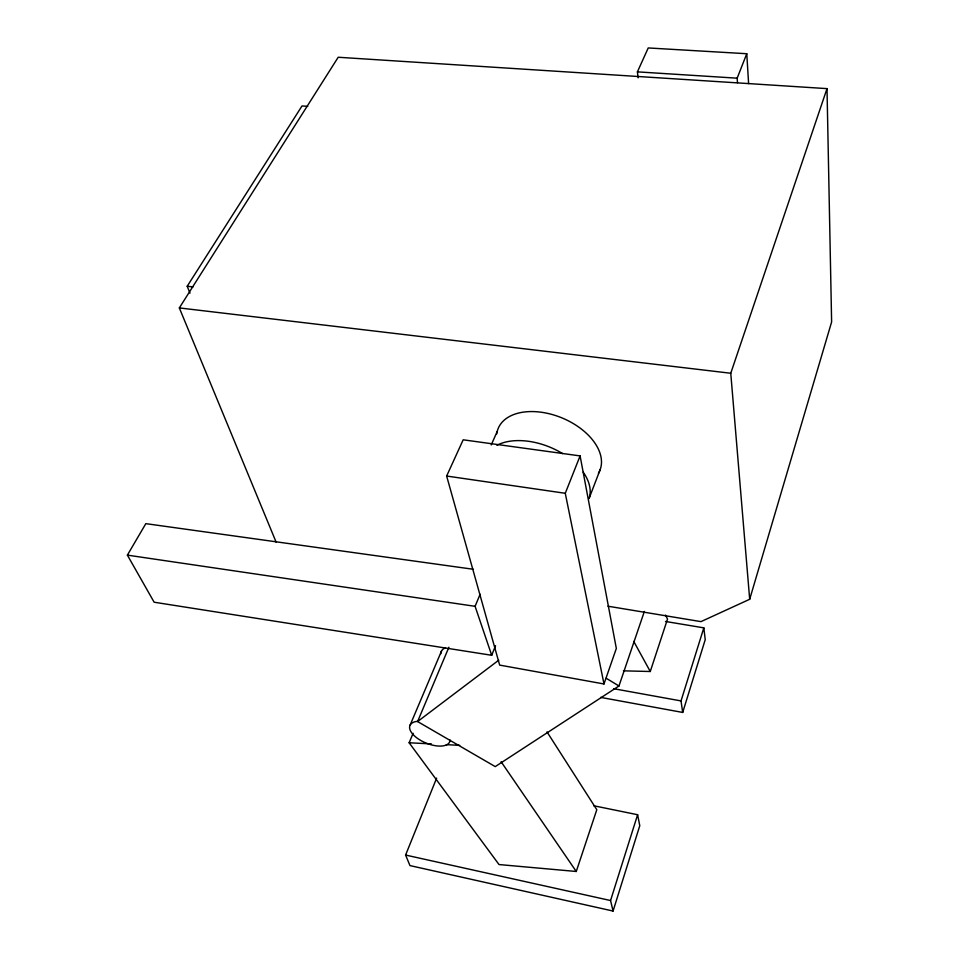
<?xml version="1.0" encoding="UTF-8"?>
<svg xmlns="http://www.w3.org/2000/svg" width="959" height="959" viewBox="0 0 959 959"><rect width="100%" height="100%" fill="white"/><g stroke="black" fill="none" stroke-linecap="round" stroke-linejoin="round"><path stroke-width="1.44" d="M607.946 606.208L700.969 621.624L749.686 599.279L831.621 321.948L827.006 88.624L338.203 57.252L179.333 307.923L276.168 542.219M600.646 697.385L682.7 712.441L705.237 639.653L703.822 627.857L665.522 621.468M682.7 712.441L681.022 700.921L703.822 627.857M436.645 778.097L405.597 855.056L409.961 865.593L613.065 911.05L639.773 825.699L637.615 814.73L593.645 805.74M613.065 911.05L610.559 900.537L637.615 814.73M623.458 670.844L650.262 671.504L667.536 619.046L665.486 615.091M413.113 733.311L409.133 742.769L499.016 864.55L576.263 871.479L596.81 809.696L547.002 731.897M749.686 599.279L730.758 373.255L827.006 88.624M448.896 647.253L417.597 721.552L495.24 766.613L618.963 685.985L644.364 611.434M603.99 683.971L616.337 648.44L580.099 455.909L463.185 439.809L446.642 476.036L499.663 665.102L603.99 683.971L565.271 493.286L580.099 455.909M600.298 469.275L589.054 498.5A55.754 33.721 22.5 0 0 583.192 472.164M737.471 82.666L737.159 78.182L746.773 53.728L648.236 47.95L637.411 71.865L638.119 77.799M473.302 569.274L145.828 523.65L127.379 555.129L154.135 602.216L491.703 655.285L495.563 645.671M491.703 655.285L475.089 606.316L480.111 594.28M410.176 724.98L441.536 650.957M491.224 444.964L497.253 431.334M189.99 293.166L187.197 286.25L302.025 105.934L307.755 106.365M417.597 721.552L498.716 660.212M409.133 742.769L431.454 743.908M446.331 744.663L459.733 745.347M637.411 71.865L737.159 78.182M187.197 286.25L193.035 286.909M179.333 307.923L730.758 373.255M446.642 476.036L565.271 493.286M127.379 555.129L475.089 606.316M613.58 688.694L681.022 700.921M405.597 855.056L610.559 900.537M606.184 678.241L618.963 685.985M501.113 761.734L576.263 871.479M633.767 641.439L650.262 671.504M746.773 53.728L748.607 83.601M450.059 739.952A21.494 10.129 22.4 0 1 420.545 740.348A21.494 10.129 22.4 0 1 417.992 721.276M440.876 653.666A20.822 10.621 22.4 0 1 445.491 647.781M496.93 445.276A55.754 33.721 22.5 0 1 562.657 453.631M496.762 433.864A54.999 34.092 22.5 0 1 560.248 417.213A54.999 34.092 22.5 0 1 598.416 473.314"/></g></svg>
